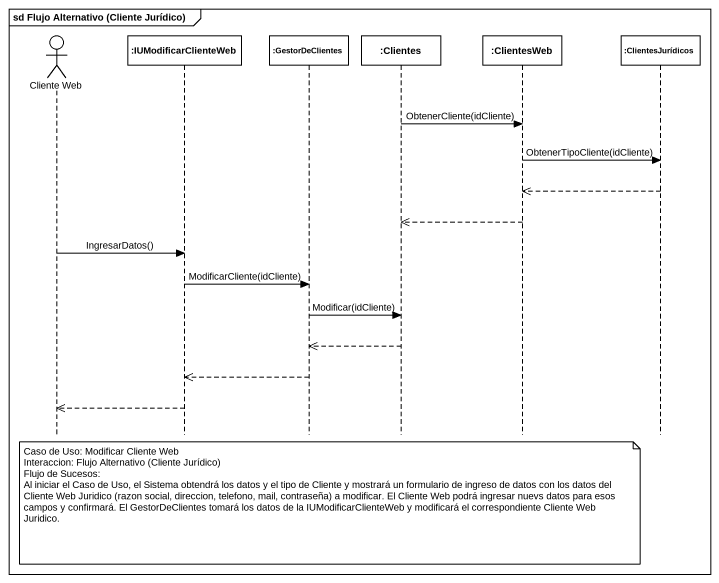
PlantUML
@startuml
mainframe sd Flujo Alternativo (Cliente Jurídico)
hide footbox
actor "Cliente Web" as Cliente_Web
participant ":IUModificarClienteWeb" as IUModificarClienteWeb
participant ":GestorDeClientes" as GestorDeClientes
participant ":Clientes" as Clientes
participant ":ClientesWeb" as ClientesWeb
participant ":ClientesJurídicos" as ClientesJurídicos

Clientes -> ClientesWeb : ObtenerCliente(idCliente)
ClientesWeb -> ClientesJurídicos : ObtenerTipoCliente(idCliente)
ClientesJurídicos -->> ClientesWeb
ClientesWeb -->> Clientes
Cliente_Web -> IUModificarClienteWeb : IngresarDatos()
IUModificarClienteWeb -> GestorDeClientes : ModificarCliente(idCliente)
GestorDeClientes -> Clientes : Modificar(idCliente)
Clientes -->> GestorDeClientes
GestorDeClientes -->> IUModificarClienteWeb
IUModificarClienteWeb -->> Cliente_Web
note over GestorDeClientes
  Caso de Uso: Modificar Cliente Web
  Interaccion: Flujo Alternativo (Cliente Jurídico)
  Flujo de Sucesos:
  Al iniciar el Caso de Uso, el Sistema obtendrá los datos y el tipo de Cliente y mostrará un formulario de ingreso de datos con los datos del Cliente Web Juridico (razon social, direccion, telefono, mail, contraseña) a modificar. El Cliente Web podrá ingresar nuevs datos para esos campos y confirmará. El GestorDeClientes tomará los datos de la IUModificarClienteWeb y modificará el correspondiente Cliente Web Juridico.
end note
@enduml
